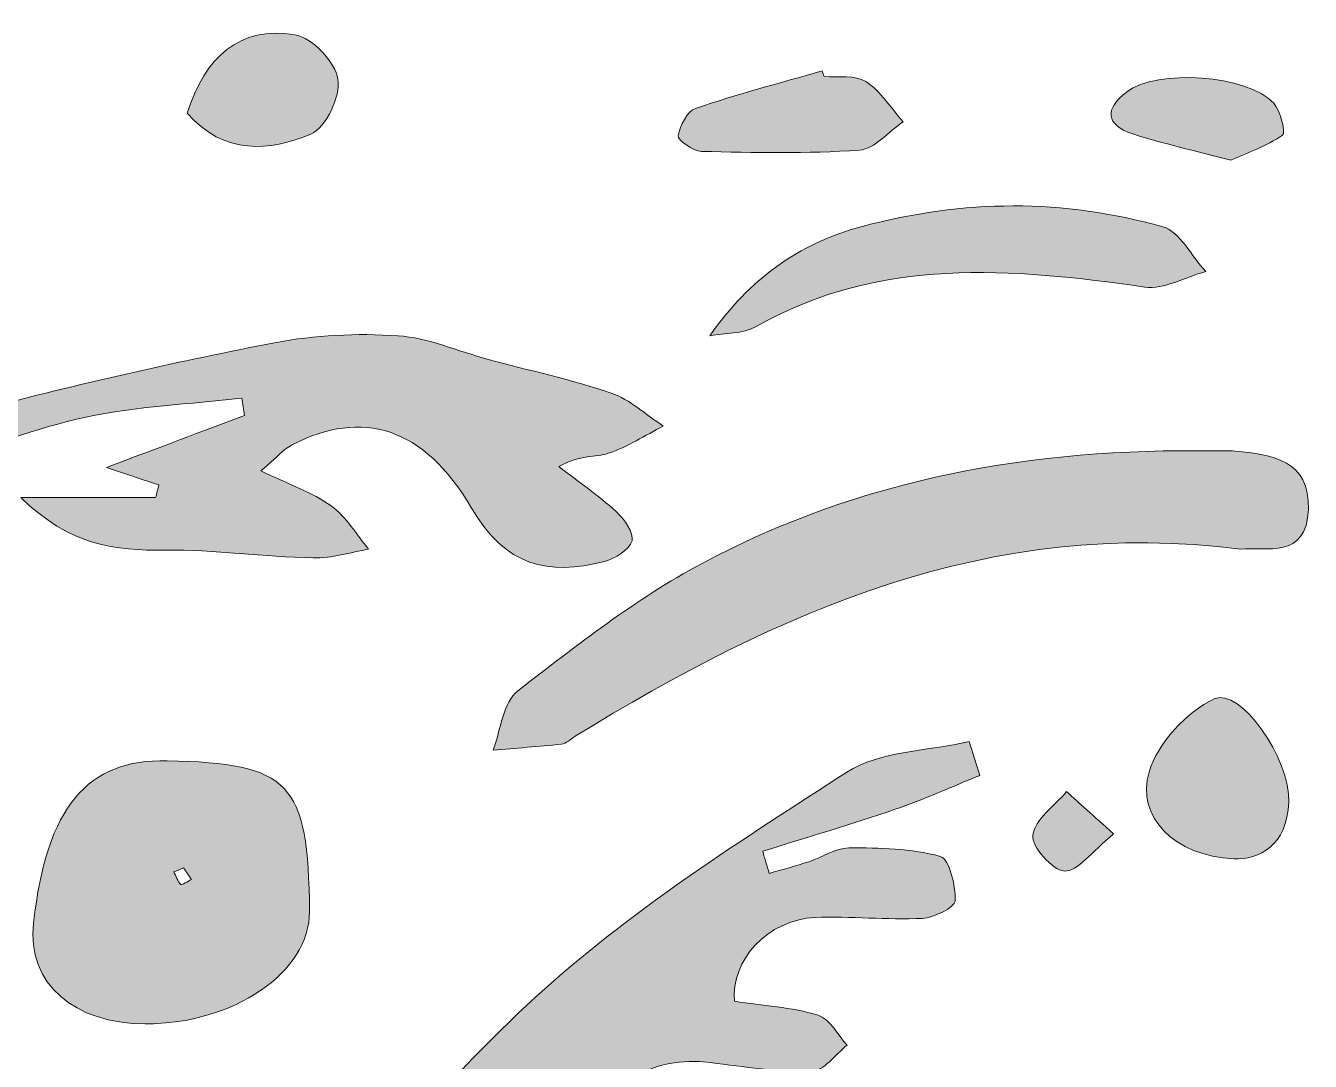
# Model space of a CAD drawing. Header units: centimetres. Extents: x -3.2 to 24.3, y 7.3 to 22.4.
# Drawn here: x 15.191 to 17.492, y 19.417 to 21.271 of the extents above; entities that cross this region are included whole.
import ezdxf

# ---------------------------------------------------------------- set-up
doc = ezdxf.new("R2010")
doc.units = ezdxf.units.CM
doc.header["$MEASUREMENT"] = 0
doc.layers.add('Layer 1', color=7, linetype='Continuous', lineweight=0)

msp = doc.modelspace()

# ---------------------------------------------------------------- hatches: boundary and pattern name
at = {"layer": 'Layer 1', "true_color": 0x000000, "transparency": 33554687}
h = msp.add_hatch(color=18, dxfattribs=at)
h.dxf.hatch_style = 2
edge = h.paths.add_edge_path()
edge.add_spline(control_points=[(15.4805, 21.1148), (15.5127, 21.2153), (15.5741, 21.2714), (15.6736, 21.2552), (15.7044, 21.2502), (15.7455, 21.2066), (15.7506, 21.1756), (15.7556, 21.145), (15.729, 21.0886), (15.7022, 21.0774), (15.6277, 21.0464), (15.5469, 21.0388), (15.4805, 21.1148)], knot_values=[0, 0, 0, 0, 1, 1, 1, 2, 2, 2, 3, 3, 3, 4, 4, 4, 4], degree=3, periodic=0)
h = msp.add_hatch(color=18, dxfattribs=at)
h.dxf.hatch_style = 2
edge = h.paths.add_edge_path()
edge.add_spline(control_points=[(16.6212, 21.1804), (16.6465, 21.1781), (16.6768, 21.1836), (16.6958, 21.1715), (16.7225, 21.1544), (16.7408, 21.1241), (16.7627, 21.0995), (16.7368, 21.0817), (16.7119, 21.0506), (16.6849, 21.0486), (16.5908, 21.042), (16.496, 21.0442), (16.4016, 21.0464), (16.3866, 21.0468), (16.3585, 21.0673), (16.3598, 21.0744), (16.363, 21.0925), (16.376, 21.1182), (16.391, 21.1233), (16.4655, 21.1488), (16.5419, 21.1686), (16.6176, 21.1904), (16.6188, 21.1871), (16.62, 21.1837), (16.6212, 21.1804)], knot_values=[0, 0, 0, 0, 1, 1, 1, 2, 2, 2, 3, 3, 3, 4, 4, 4, 5, 5, 5, 6, 6, 6, 7, 7, 7, 8, 8, 8, 8], degree=3, periodic=0)
h = msp.add_hatch(color=18, dxfattribs=at)
h.dxf.hatch_style = 2
edge = h.paths.add_edge_path()
edge.add_spline(control_points=[(17.3497, 21.0305), (17.2845, 21.0477), (17.2284, 21.0602), (17.1739, 21.0777), (17.1247, 21.0934), (17.1237, 21.1228), (17.1628, 21.1526), (17.2183, 21.1947), (17.3786, 21.1837), (17.4265, 21.1324), (17.4391, 21.119), (17.448, 21.0792), (17.4424, 21.0754), (17.4131, 21.0556), (17.3787, 21.0436), (17.3497, 21.0305)], knot_values=[0, 0, 0, 0, 1, 1, 1, 2, 2, 2, 3, 3, 3, 4, 4, 4, 5, 5, 5, 5], degree=3, periodic=0)
h = msp.add_hatch(color=18, dxfattribs=at)
h.dxf.hatch_style = 2
edge = h.paths.add_edge_path()
edge.add_spline(control_points=[(16.4163, 20.7162), (16.4885, 20.8174), (16.5736, 20.881), (16.6895, 20.9119), (16.8712, 20.9604), (17.0496, 20.9617), (17.228, 20.9112), (17.2586, 20.9025), (17.2793, 20.8587), (17.3046, 20.8311), (17.2681, 20.8212), (17.2298, 20.7985), (17.1954, 20.8034), (16.9567, 20.8373), (16.721, 20.8586), (16.4986, 20.7322), (16.4755, 20.7191), (16.4439, 20.7212), (16.4163, 20.7162)], knot_values=[0, 0, 0, 0, 1, 1, 1, 2, 2, 2, 3, 3, 3, 4, 4, 4, 5, 5, 5, 6, 6, 6, 6], degree=3, periodic=0)
h = msp.add_hatch(color=18, dxfattribs=at)
h.dxf.hatch_style = 2
edge = h.paths.add_edge_path()
edge.add_spline(control_points=[(15.1826, 20.4262), (15.2795, 20.4262), (15.3518, 20.4262), (15.424, 20.4262), (15.4259, 20.4338), (15.4278, 20.4414), (15.4297, 20.449), (15.4076, 20.4564), (15.3856, 20.4637), (15.3358, 20.4802), (15.4314, 20.5162), (15.5072, 20.5448), (15.583, 20.5734), (15.5814, 20.5838), (15.5798, 20.5941), (15.5783, 20.6045), (15.485, 20.5937), (15.3904, 20.5897), (15.299, 20.5703), (15.2093, 20.5512), (15.1229, 20.5166), (15.035, 20.4889), (15.0301, 20.4955), (15.0252, 20.5022), (15.0203, 20.5089), (15.0577, 20.5366), (15.0914, 20.5784), (15.1333, 20.5894), (15.2998, 20.6332), (15.4682, 20.6708), (15.6372, 20.7036), (15.709, 20.7176), (15.7846, 20.7208), (15.8576, 20.7161), (15.9121, 20.7127), (15.9653, 20.6884), (16.0193, 20.6739), (16.0929, 20.654), (16.1677, 20.638), (16.2397, 20.6135), (16.2737, 20.602), (16.3022, 20.5747), (16.3332, 20.5545), (16.3005, 20.5377), (16.2691, 20.517), (16.2346, 20.5056), (16.2122, 20.4981), (16.1852, 20.5042), (16.1464, 20.4818), (16.1808, 20.4552), (16.2168, 20.4304), (16.2489, 20.4012), (16.2634, 20.3879), (16.2812, 20.3627), (16.2772, 20.3487), (16.2726, 20.3327), (16.247, 20.317), (16.2277, 20.312), (16.1263, 20.2859), (16.0508, 20.3036), (15.99, 20.4071), (15.9035, 20.5545), (15.7935, 20.5846), (15.6693, 20.5213), (15.6536, 20.5133), (15.6414, 20.4985), (15.6126, 20.4742), (15.6631, 20.4498), (15.7044, 20.4358), (15.7383, 20.4115), (15.7654, 20.3921), (15.7835, 20.3602), (15.8055, 20.3339), (15.7725, 20.3283), (15.7394, 20.3172), (15.7066, 20.3182), (15.618, 20.3206), (15.5295, 20.3332), (15.4411, 20.3321), (15.3519, 20.331), (15.2701, 20.3409), (15.1826, 20.4262)], knot_values=[0, 0, 0, 0, 1, 1, 1, 2, 2, 2, 3, 3, 3, 4, 4, 4, 5, 5, 5, 6, 6, 6, 7, 7, 7, 8, 8, 8, 9, 9, 9, 10, 10, 10, 11, 11, 11, 12, 12, 12, 13, 13, 13, 14, 14, 14, 15, 15, 15, 16, 16, 16, 17, 17, 17, 18, 18, 18, 19, 19, 19, 20, 20, 20, 21, 21, 21, 22, 22, 22, 23, 23, 23, 24, 24, 24, 25, 25, 25, 26, 26, 26, 27, 27, 27, 27], degree=3, periodic=0)
h = msp.add_hatch(color=18, dxfattribs=at)
h.dxf.hatch_style = 2
edge = h.paths.add_edge_path()
edge.add_spline(control_points=[(17.3674, 20.3339), (16.9161, 20.3919), (16.5383, 20.2218), (16.1755, 19.9988), (16.1673, 19.9937), (16.1593, 19.9858), (16.1505, 19.9849), (16.1099, 19.9802), (16.0691, 19.9776), (16.0283, 19.9742), (16.0425, 20.0104), (16.0463, 20.0599), (16.0727, 20.0803), (16.1781, 20.1618), (16.2846, 20.2451), (16.4014, 20.3078), (16.6867, 20.461), (16.997, 20.5151), (17.3189, 20.51), (17.3317, 20.5098), (17.3446, 20.5107), (17.3573, 20.5095), (17.4238, 20.503), (17.492, 20.4939), (17.4886, 20.4048), (17.4853, 20.3146), (17.4124, 20.3387), (17.3674, 20.3339)], knot_values=[0, 0, 0, 0, 1, 1, 1, 2, 2, 2, 3, 3, 3, 4, 4, 4, 5, 5, 5, 6, 6, 6, 7, 7, 7, 8, 8, 8, 9, 9, 9, 9], degree=3, periodic=0)
h = msp.add_hatch(color=18, dxfattribs=at)
h.dxf.hatch_style = 2
edge = h.paths.add_edge_path()
edge.add_spline(control_points=[(17.3549, 19.7792), (17.2483, 19.7845), (17.1792, 19.8551), (17.2032, 19.9348), (17.2189, 19.9868), (17.2701, 20.0423), (17.3199, 20.0657), (17.3664, 20.0876), (17.4565, 19.9582), (17.4534, 19.8809), (17.4503, 19.8029), (17.4007, 19.7779), (17.3549, 19.7792)], knot_values=[0, 0, 0, 0, 1, 1, 1, 2, 2, 2, 3, 3, 3, 4, 4, 4, 4], degree=3, periodic=0)
h = msp.add_hatch(color=18, dxfattribs=at)
h.dxf.hatch_style = 2
edge = h.paths.add_edge_path()
edge.add_spline(control_points=[(16.9, 19.9287), (16.8496, 19.9084), (16.8, 19.8857), (16.7487, 19.8681), (16.6701, 19.8412), (16.5904, 19.8178), (16.5112, 19.7929), (16.5151, 19.7797), (16.5191, 19.7665), (16.523, 19.7534), (16.5467, 19.7603), (16.5705, 19.7665), (16.5939, 19.7742), (16.6181, 19.7822), (16.6418, 19.7988), (16.6658, 19.7989), (16.7206, 19.7992), (16.7771, 19.7978), (16.8293, 19.7838), (16.8453, 19.7795), (16.8569, 19.7317), (16.856, 19.7043), (16.8556, 19.6926), (16.8184, 19.6737), (16.7973, 19.6727), (16.7334, 19.6696), (16.6691, 19.677), (16.6052, 19.6743), (16.5207, 19.6708), (16.4529, 19.5969), (16.461, 19.5243), (16.5111, 19.5166), (16.5624, 19.5135), (16.6105, 19.4994), (16.6313, 19.4932), (16.6453, 19.4643), (16.6624, 19.4457), (16.6413, 19.4291), (16.6205, 19.399), (16.599, 19.3985), (16.5387, 19.3972), (16.4779, 19.407), (16.4176, 19.4145), (16.3114, 19.4278), (16.2418, 19.3784), (16.1903, 19.2824), (16.1258, 19.1623), (16.0456, 19.0513), (15.8854, 18.9916), (15.9199, 19.081), (15.9469, 19.1509), (15.9739, 19.2208), (15.9674, 19.2248), (15.9609, 19.2287), (15.9543, 19.2326), (15.9048, 19.1772), (15.8557, 19.1212), (15.8054, 19.0665), (15.7753, 19.0336), (15.7465, 18.9978), (15.7105, 18.9725), (15.6922, 18.9596), (15.6595, 18.9669), (15.6333, 18.9651), (15.6369, 18.9881), (15.6322, 19.0185), (15.6453, 19.0331), (15.8011, 19.2069), (15.9476, 19.3917), (16.1208, 19.5465), (16.2855, 19.6936), (16.4752, 19.8143), (16.6618, 19.9343), (16.7219, 19.9729), (16.8073, 19.9722), (16.8811, 19.9895), (16.8874, 19.9692), (16.8937, 19.949), (16.9, 19.9287)], knot_values=[0, 0, 0, 0, 1, 1, 1, 2, 2, 2, 3, 3, 3, 4, 4, 4, 5, 5, 5, 6, 6, 6, 7, 7, 7, 8, 8, 8, 9, 9, 9, 10, 10, 10, 11, 11, 11, 12, 12, 12, 13, 13, 13, 14, 14, 14, 15, 15, 15, 16, 16, 16, 17, 17, 17, 18, 18, 18, 19, 19, 19, 20, 20, 20, 21, 21, 21, 22, 22, 22, 23, 23, 23, 24, 24, 24, 25, 25, 25, 26, 26, 26, 26], degree=3, periodic=0)
h = msp.add_hatch(color=18, dxfattribs=at)
h.dxf.hatch_style = 2
edge = h.paths.add_edge_path()
edge.add_spline(control_points=[(15.4739, 19.7632), (15.4667, 19.7601), (15.4616, 19.758), (15.4566, 19.7558), (15.4605, 19.7482), (15.4631, 19.7391), (15.469, 19.7336), (15.471, 19.7318), (15.4815, 19.7392), (15.4881, 19.7424), (15.4833, 19.7494), (15.4785, 19.7565), (15.4739, 19.7632), (15.4739, 19.7632), (15.4739, 19.7632), (15.4739, 19.7632)], knot_values=[0, 0, 0, 0, 1, 1, 1, 2, 2, 2, 3, 3, 3, 4, 4, 4, 5, 5, 5, 5], degree=3, periodic=0)
edge = h.paths.add_edge_path()
edge.add_spline(control_points=[(15.4053, 19.4838), (15.2789, 19.4842), (15.1933, 19.5549), (15.2055, 19.6647), (15.2286, 19.8733), (15.3026, 19.958), (15.4444, 19.955), (15.6649, 19.9504), (15.6976, 19.9168), (15.6996, 19.6853), (15.7005, 19.577), (15.5634, 19.4832), (15.4053, 19.4838)], knot_values=[0, 0, 0, 0, 1, 1, 1, 2, 2, 2, 3, 3, 3, 4, 4, 4, 4], degree=3, periodic=0)
edge.add_line((15.4053, 19.4838), (15.4053, 19.4838))
h = msp.add_hatch(color=18, dxfattribs=at)
h.dxf.hatch_style = 2
edge = h.paths.add_edge_path()
edge.add_spline(control_points=[(17.1397, 19.8239), (17.0999, 19.7918), (17.0747, 19.7561), (17.0517, 19.7575), (17.03, 19.7588), (16.992, 19.802), (16.9949, 19.8218), (16.999, 19.8501), (17.0338, 19.8739), (17.0556, 19.8997), (17.0787, 19.8788), (17.1018, 19.858), (17.1397, 19.8239)], knot_values=[0, 0, 0, 0, 1, 1, 1, 2, 2, 2, 3, 3, 3, 4, 4, 4, 4], degree=3, periodic=0)

# ---------------------------------------------------------------- linework, layer by layer
at = {"layer": 'Layer 1', "color": 18, "lineweight": 0, "true_color": 0x000000}
for points, knots in [([(15.4805, 21.1148), (15.5127, 21.2153), (15.5741, 21.2714), (15.6736, 21.2552), (15.7044, 21.2502), (15.7455, 21.2066), (15.7506, 21.1756), (15.7556, 21.145), (15.729, 21.0886), (15.7022, 21.0774), (15.6277, 21.0464), (15.5469, 21.0388), (15.4805, 21.1148)], [0, 0, 0, 0, 1, 1, 1, 2, 2, 2, 3, 3, 3, 4, 4, 4, 4]), ([(15.4805, 21.1148), (15.5127, 21.2153), (15.5741, 21.2714), (15.6736, 21.2552), (15.7044, 21.2502), (15.7455, 21.2066), (15.7506, 21.1756), (15.7556, 21.145), (15.729, 21.0886), (15.7022, 21.0774), (15.6277, 21.0464), (15.5469, 21.0388), (15.4805, 21.1148)], [0, 0, 0, 0, 1, 1, 1, 2, 2, 2, 3, 3, 3, 4, 4, 4, 4]), ([(16.6212, 21.1804), (16.6465, 21.1781), (16.6768, 21.1836), (16.6958, 21.1715), (16.7225, 21.1544), (16.7408, 21.1241), (16.7627, 21.0995), (16.7368, 21.0817), (16.7119, 21.0506), (16.6849, 21.0486), (16.5908, 21.042), (16.496, 21.0442), (16.4016, 21.0464), (16.3866, 21.0468), (16.3585, 21.0673), (16.3598, 21.0744), (16.363, 21.0925), (16.376, 21.1182), (16.391, 21.1233), (16.4655, 21.1488), (16.5419, 21.1686), (16.6176, 21.1904), (16.6188, 21.1871), (16.62, 21.1837), (16.6212, 21.1804)], [0, 0, 0, 0, 1, 1, 1, 2, 2, 2, 3, 3, 3, 4, 4, 4, 5, 5, 5, 6, 6, 6, 7, 7, 7, 8, 8, 8, 8]), ([(16.6212, 21.1804), (16.6465, 21.1781), (16.6768, 21.1836), (16.6958, 21.1715), (16.7225, 21.1544), (16.7408, 21.1241), (16.7627, 21.0995), (16.7368, 21.0817), (16.7119, 21.0506), (16.6849, 21.0486), (16.5908, 21.042), (16.496, 21.0442), (16.4016, 21.0464), (16.3866, 21.0468), (16.3585, 21.0673), (16.3598, 21.0744), (16.363, 21.0925), (16.376, 21.1182), (16.391, 21.1233), (16.4655, 21.1488), (16.5419, 21.1686), (16.6176, 21.1904), (16.6188, 21.1871), (16.62, 21.1837), (16.6212, 21.1804)], [0, 0, 0, 0, 1, 1, 1, 2, 2, 2, 3, 3, 3, 4, 4, 4, 5, 5, 5, 6, 6, 6, 7, 7, 7, 8, 8, 8, 8]), ([(17.3497, 21.0305), (17.2845, 21.0477), (17.2284, 21.0602), (17.1739, 21.0777), (17.1247, 21.0934), (17.1237, 21.1228), (17.1628, 21.1526), (17.2183, 21.1947), (17.3786, 21.1837), (17.4265, 21.1324), (17.4391, 21.119), (17.448, 21.0792), (17.4424, 21.0754), (17.4131, 21.0556), (17.3787, 21.0436), (17.3497, 21.0305)], [0, 0, 0, 0, 1, 1, 1, 2, 2, 2, 3, 3, 3, 4, 4, 4, 5, 5, 5, 5]), ([(17.3497, 21.0305), (17.2845, 21.0477), (17.2284, 21.0602), (17.1739, 21.0777), (17.1247, 21.0934), (17.1237, 21.1228), (17.1628, 21.1526), (17.2183, 21.1947), (17.3786, 21.1837), (17.4265, 21.1324), (17.4391, 21.119), (17.448, 21.0792), (17.4424, 21.0754), (17.4131, 21.0556), (17.3787, 21.0436), (17.3497, 21.0305)], [0, 0, 0, 0, 1, 1, 1, 2, 2, 2, 3, 3, 3, 4, 4, 4, 5, 5, 5, 5]), ([(16.4163, 20.7162), (16.4885, 20.8174), (16.5736, 20.881), (16.6895, 20.9119), (16.8712, 20.9604), (17.0496, 20.9617), (17.228, 20.9112), (17.2586, 20.9025), (17.2793, 20.8587), (17.3046, 20.8311), (17.2681, 20.8212), (17.2298, 20.7985), (17.1954, 20.8034), (16.9567, 20.8373), (16.721, 20.8586), (16.4986, 20.7322), (16.4755, 20.7191), (16.4439, 20.7212), (16.4163, 20.7162)], [0, 0, 0, 0, 1, 1, 1, 2, 2, 2, 3, 3, 3, 4, 4, 4, 5, 5, 5, 6, 6, 6, 6]), ([(16.4163, 20.7162), (16.4885, 20.8174), (16.5736, 20.881), (16.6895, 20.9119), (16.8712, 20.9604), (17.0496, 20.9617), (17.228, 20.9112), (17.2586, 20.9025), (17.2793, 20.8587), (17.3046, 20.8311), (17.2681, 20.8212), (17.2298, 20.7985), (17.1954, 20.8034), (16.9567, 20.8373), (16.721, 20.8586), (16.4986, 20.7322), (16.4755, 20.7191), (16.4439, 20.7212), (16.4163, 20.7162)], [0, 0, 0, 0, 1, 1, 1, 2, 2, 2, 3, 3, 3, 4, 4, 4, 5, 5, 5, 6, 6, 6, 6]), ([(15.1826, 20.4262), (15.2795, 20.4262), (15.3518, 20.4262), (15.424, 20.4262), (15.4259, 20.4338), (15.4278, 20.4414), (15.4297, 20.449), (15.4076, 20.4564), (15.3856, 20.4637), (15.3358, 20.4802), (15.4314, 20.5162), (15.5072, 20.5448), (15.583, 20.5734), (15.5814, 20.5838), (15.5798, 20.5941), (15.5783, 20.6045), (15.485, 20.5937), (15.3904, 20.5897), (15.299, 20.5703), (15.2093, 20.5512), (15.1229, 20.5166), (15.035, 20.4889), (15.0301, 20.4955), (15.0252, 20.5022), (15.0203, 20.5089), (15.0577, 20.5366), (15.0914, 20.5784), (15.1333, 20.5894), (15.2998, 20.6332), (15.4682, 20.6708), (15.6372, 20.7036), (15.709, 20.7176), (15.7846, 20.7208), (15.8576, 20.7161), (15.9121, 20.7127), (15.9653, 20.6884), (16.0193, 20.6739), (16.0929, 20.654), (16.1677, 20.638), (16.2397, 20.6135), (16.2737, 20.602), (16.3022, 20.5747), (16.3332, 20.5545), (16.3005, 20.5377), (16.2691, 20.517), (16.2346, 20.5056), (16.2122, 20.4981), (16.1852, 20.5042), (16.1464, 20.4818), (16.1808, 20.4552), (16.2168, 20.4304), (16.2489, 20.4012), (16.2634, 20.3879), (16.2812, 20.3627), (16.2772, 20.3487), (16.2726, 20.3327), (16.247, 20.317), (16.2277, 20.312), (16.1263, 20.2859), (16.0508, 20.3036), (15.99, 20.4071), (15.9035, 20.5545), (15.7935, 20.5846), (15.6693, 20.5213), (15.6536, 20.5133), (15.6414, 20.4985), (15.6126, 20.4742), (15.6631, 20.4498), (15.7044, 20.4358), (15.7383, 20.4115), (15.7654, 20.3921), (15.7835, 20.3602), (15.8055, 20.3339), (15.7725, 20.3283), (15.7394, 20.3172), (15.7066, 20.3182), (15.618, 20.3206), (15.5295, 20.3332), (15.4411, 20.3321), (15.3519, 20.331), (15.2701, 20.3409), (15.1826, 20.4262)], [0, 0, 0, 0, 1, 1, 1, 2, 2, 2, 3, 3, 3, 4, 4, 4, 5, 5, 5, 6, 6, 6, 7, 7, 7, 8, 8, 8, 9, 9, 9, 10, 10, 10, 11, 11, 11, 12, 12, 12, 13, 13, 13, 14, 14, 14, 15, 15, 15, 16, 16, 16, 17, 17, 17, 18, 18, 18, 19, 19, 19, 20, 20, 20, 21, 21, 21, 22, 22, 22, 23, 23, 23, 24, 24, 24, 25, 25, 25, 26, 26, 26, 27, 27, 27, 27]), ([(15.1826, 20.4262), (15.2795, 20.4262), (15.3518, 20.4262), (15.424, 20.4262), (15.4259, 20.4338), (15.4278, 20.4414), (15.4297, 20.449), (15.4076, 20.4564), (15.3856, 20.4637), (15.3358, 20.4802), (15.4314, 20.5162), (15.5072, 20.5448), (15.583, 20.5734), (15.5814, 20.5838), (15.5798, 20.5941), (15.5783, 20.6045), (15.485, 20.5937), (15.3904, 20.5897), (15.299, 20.5703), (15.2093, 20.5512), (15.1229, 20.5166), (15.035, 20.4889), (15.0301, 20.4955), (15.0252, 20.5022), (15.0203, 20.5089), (15.0577, 20.5366), (15.0914, 20.5784), (15.1333, 20.5894), (15.2998, 20.6332), (15.4682, 20.6708), (15.6372, 20.7036), (15.709, 20.7176), (15.7846, 20.7208), (15.8576, 20.7161), (15.9121, 20.7127), (15.9653, 20.6884), (16.0193, 20.6739), (16.0929, 20.654), (16.1677, 20.638), (16.2397, 20.6135), (16.2737, 20.602), (16.3022, 20.5747), (16.3332, 20.5545), (16.3005, 20.5377), (16.2691, 20.517), (16.2346, 20.5056), (16.2122, 20.4981), (16.1852, 20.5042), (16.1464, 20.4818), (16.1808, 20.4552), (16.2168, 20.4304), (16.2489, 20.4012), (16.2634, 20.3879), (16.2812, 20.3627), (16.2772, 20.3487), (16.2726, 20.3327), (16.247, 20.317), (16.2277, 20.312), (16.1263, 20.2859), (16.0508, 20.3036), (15.99, 20.4071), (15.9035, 20.5545), (15.7935, 20.5846), (15.6693, 20.5213), (15.6536, 20.5133), (15.6414, 20.4985), (15.6126, 20.4742), (15.6631, 20.4498), (15.7044, 20.4358), (15.7383, 20.4115), (15.7654, 20.3921), (15.7835, 20.3602), (15.8055, 20.3339), (15.7725, 20.3283), (15.7394, 20.3172), (15.7066, 20.3182), (15.618, 20.3206), (15.5295, 20.3332), (15.4411, 20.3321), (15.3519, 20.331), (15.2701, 20.3409), (15.1826, 20.4262)], [0, 0, 0, 0, 1, 1, 1, 2, 2, 2, 3, 3, 3, 4, 4, 4, 5, 5, 5, 6, 6, 6, 7, 7, 7, 8, 8, 8, 9, 9, 9, 10, 10, 10, 11, 11, 11, 12, 12, 12, 13, 13, 13, 14, 14, 14, 15, 15, 15, 16, 16, 16, 17, 17, 17, 18, 18, 18, 19, 19, 19, 20, 20, 20, 21, 21, 21, 22, 22, 22, 23, 23, 23, 24, 24, 24, 25, 25, 25, 26, 26, 26, 27, 27, 27, 27]), ([(17.3674, 20.3339), (16.9161, 20.3919), (16.5383, 20.2218), (16.1755, 19.9988), (16.1673, 19.9937), (16.1593, 19.9858), (16.1505, 19.9849), (16.1099, 19.9802), (16.0691, 19.9776), (16.0283, 19.9742), (16.0425, 20.0104), (16.0463, 20.0599), (16.0727, 20.0803), (16.1781, 20.1618), (16.2846, 20.2451), (16.4014, 20.3078), (16.6867, 20.461), (16.997, 20.5151), (17.3189, 20.51), (17.3317, 20.5098), (17.3446, 20.5107), (17.3573, 20.5095), (17.4238, 20.503), (17.492, 20.4939), (17.4886, 20.4048), (17.4853, 20.3146), (17.4124, 20.3387), (17.3674, 20.3339)], [0, 0, 0, 0, 1, 1, 1, 2, 2, 2, 3, 3, 3, 4, 4, 4, 5, 5, 5, 6, 6, 6, 7, 7, 7, 8, 8, 8, 9, 9, 9, 9]), ([(17.3674, 20.3339), (16.9161, 20.3919), (16.5383, 20.2218), (16.1755, 19.9988), (16.1673, 19.9937), (16.1593, 19.9858), (16.1505, 19.9849), (16.1099, 19.9802), (16.0691, 19.9776), (16.0283, 19.9742), (16.0425, 20.0104), (16.0463, 20.0599), (16.0727, 20.0803), (16.1781, 20.1618), (16.2846, 20.2451), (16.4014, 20.3078), (16.6867, 20.461), (16.997, 20.5151), (17.3189, 20.51), (17.3317, 20.5098), (17.3446, 20.5107), (17.3573, 20.5095), (17.4238, 20.503), (17.492, 20.4939), (17.4886, 20.4048), (17.4853, 20.3146), (17.4124, 20.3387), (17.3674, 20.3339)], [0, 0, 0, 0, 1, 1, 1, 2, 2, 2, 3, 3, 3, 4, 4, 4, 5, 5, 5, 6, 6, 6, 7, 7, 7, 8, 8, 8, 9, 9, 9, 9]), ([(17.3549, 19.7792), (17.2483, 19.7845), (17.1792, 19.8551), (17.2032, 19.9348), (17.2189, 19.9868), (17.2701, 20.0423), (17.3199, 20.0657), (17.3664, 20.0876), (17.4565, 19.9582), (17.4534, 19.8809), (17.4503, 19.8029), (17.4007, 19.7779), (17.3549, 19.7792)], [0, 0, 0, 0, 1, 1, 1, 2, 2, 2, 3, 3, 3, 4, 4, 4, 4]), ([(17.3549, 19.7792), (17.2483, 19.7845), (17.1792, 19.8551), (17.2032, 19.9348), (17.2189, 19.9868), (17.2701, 20.0423), (17.3199, 20.0657), (17.3664, 20.0876), (17.4565, 19.9582), (17.4534, 19.8809), (17.4503, 19.8029), (17.4007, 19.7779), (17.3549, 19.7792)], [0, 0, 0, 0, 1, 1, 1, 2, 2, 2, 3, 3, 3, 4, 4, 4, 4]), ([(16.9, 19.9287), (16.8496, 19.9084), (16.8, 19.8857), (16.7487, 19.8681), (16.6701, 19.8412), (16.5904, 19.8178), (16.5112, 19.7929), (16.5151, 19.7797), (16.5191, 19.7665), (16.523, 19.7534), (16.5467, 19.7603), (16.5705, 19.7665), (16.5939, 19.7742), (16.6181, 19.7822), (16.6418, 19.7988), (16.6658, 19.7989), (16.7206, 19.7992), (16.7771, 19.7978), (16.8293, 19.7838), (16.8453, 19.7795), (16.8569, 19.7317), (16.856, 19.7043), (16.8556, 19.6926), (16.8184, 19.6737), (16.7973, 19.6727), (16.7334, 19.6696), (16.6691, 19.677), (16.6052, 19.6743), (16.5207, 19.6708), (16.4529, 19.5969), (16.461, 19.5243), (16.5111, 19.5166), (16.5624, 19.5135), (16.6105, 19.4994), (16.6313, 19.4932), (16.6453, 19.4643), (16.6624, 19.4457), (16.6413, 19.4291), (16.6205, 19.399), (16.599, 19.3985), (16.5387, 19.3972), (16.4779, 19.407), (16.4176, 19.4145), (16.3114, 19.4278), (16.2418, 19.3784), (16.1903, 19.2824), (16.1258, 19.1623), (16.0456, 19.0513), (15.8854, 18.9916), (15.9199, 19.081), (15.9469, 19.1509), (15.9739, 19.2208), (15.9674, 19.2248), (15.9609, 19.2287), (15.9543, 19.2326), (15.9048, 19.1772), (15.8557, 19.1212), (15.8054, 19.0665), (15.7753, 19.0336), (15.7465, 18.9978), (15.7105, 18.9725), (15.6922, 18.9596), (15.6595, 18.9669), (15.6333, 18.9651), (15.6369, 18.9881), (15.6322, 19.0185), (15.6453, 19.0331), (15.8011, 19.2069), (15.9476, 19.3917), (16.1208, 19.5465), (16.2855, 19.6936), (16.4752, 19.8143), (16.6618, 19.9343), (16.7219, 19.9729), (16.8073, 19.9722), (16.8811, 19.9895), (16.8874, 19.9692), (16.8937, 19.949), (16.9, 19.9287)], [0, 0, 0, 0, 1, 1, 1, 2, 2, 2, 3, 3, 3, 4, 4, 4, 5, 5, 5, 6, 6, 6, 7, 7, 7, 8, 8, 8, 9, 9, 9, 10, 10, 10, 11, 11, 11, 12, 12, 12, 13, 13, 13, 14, 14, 14, 15, 15, 15, 16, 16, 16, 17, 17, 17, 18, 18, 18, 19, 19, 19, 20, 20, 20, 21, 21, 21, 22, 22, 22, 23, 23, 23, 24, 24, 24, 25, 25, 25, 26, 26, 26, 26]), ([(16.9, 19.9287), (16.8496, 19.9084), (16.8, 19.8857), (16.7487, 19.8681), (16.6701, 19.8412), (16.5904, 19.8178), (16.5112, 19.7929), (16.5151, 19.7797), (16.5191, 19.7665), (16.523, 19.7534), (16.5467, 19.7603), (16.5705, 19.7665), (16.5939, 19.7742), (16.6181, 19.7822), (16.6418, 19.7988), (16.6658, 19.7989), (16.7206, 19.7992), (16.7771, 19.7978), (16.8293, 19.7838), (16.8453, 19.7795), (16.8569, 19.7317), (16.856, 19.7043), (16.8556, 19.6926), (16.8184, 19.6737), (16.7973, 19.6727), (16.7334, 19.6696), (16.6691, 19.677), (16.6052, 19.6743), (16.5207, 19.6708), (16.4529, 19.5969), (16.461, 19.5243), (16.5111, 19.5166), (16.5624, 19.5135), (16.6105, 19.4994), (16.6313, 19.4932), (16.6453, 19.4643), (16.6624, 19.4457), (16.6413, 19.4291), (16.6205, 19.399), (16.599, 19.3985), (16.5387, 19.3972), (16.4779, 19.407), (16.4176, 19.4145), (16.3114, 19.4278), (16.2418, 19.3784), (16.1903, 19.2824), (16.1258, 19.1623), (16.0456, 19.0513), (15.8854, 18.9916), (15.9199, 19.081), (15.9469, 19.1509), (15.9739, 19.2208), (15.9674, 19.2248), (15.9609, 19.2287), (15.9543, 19.2326), (15.9048, 19.1772), (15.8557, 19.1212), (15.8054, 19.0665), (15.7753, 19.0336), (15.7465, 18.9978), (15.7105, 18.9725), (15.6922, 18.9596), (15.6595, 18.9669), (15.6333, 18.9651), (15.6369, 18.9881), (15.6322, 19.0185), (15.6453, 19.0331), (15.8011, 19.2069), (15.9476, 19.3917), (16.1208, 19.5465), (16.2855, 19.6936), (16.4752, 19.8143), (16.6618, 19.9343), (16.7219, 19.9729), (16.8073, 19.9722), (16.8811, 19.9895), (16.8874, 19.9692), (16.8937, 19.949), (16.9, 19.9287)], [0, 0, 0, 0, 1, 1, 1, 2, 2, 2, 3, 3, 3, 4, 4, 4, 5, 5, 5, 6, 6, 6, 7, 7, 7, 8, 8, 8, 9, 9, 9, 10, 10, 10, 11, 11, 11, 12, 12, 12, 13, 13, 13, 14, 14, 14, 15, 15, 15, 16, 16, 16, 17, 17, 17, 18, 18, 18, 19, 19, 19, 20, 20, 20, 21, 21, 21, 22, 22, 22, 23, 23, 23, 24, 24, 24, 25, 25, 25, 26, 26, 26, 26]), ([(15.4053, 19.4838), (15.2789, 19.4842), (15.1933, 19.5549), (15.2055, 19.6647), (15.2286, 19.8733), (15.3026, 19.958), (15.4444, 19.955), (15.6649, 19.9504), (15.6976, 19.9168), (15.6996, 19.6853), (15.7005, 19.577), (15.5634, 19.4832), (15.4053, 19.4838)], [0, 0, 0, 0, 1, 1, 1, 2, 2, 2, 3, 3, 3, 4, 4, 4, 4]), ([(15.4053, 19.4838), (15.2789, 19.4842), (15.1933, 19.5549), (15.2055, 19.6647), (15.2286, 19.8733), (15.3026, 19.958), (15.4444, 19.955), (15.6649, 19.9504), (15.6976, 19.9168), (15.6996, 19.6853), (15.7005, 19.577), (15.5634, 19.4832), (15.4053, 19.4838)], [0, 0, 0, 0, 1, 1, 1, 2, 2, 2, 3, 3, 3, 4, 4, 4, 4]), ([(17.1397, 19.8239), (17.0999, 19.7918), (17.0747, 19.7561), (17.0517, 19.7575), (17.03, 19.7588), (16.992, 19.802), (16.9949, 19.8218), (16.999, 19.8501), (17.0338, 19.8739), (17.0556, 19.8997), (17.0787, 19.8788), (17.1018, 19.858), (17.1397, 19.8239)], [0, 0, 0, 0, 1, 1, 1, 2, 2, 2, 3, 3, 3, 4, 4, 4, 4]), ([(17.1397, 19.8239), (17.0999, 19.7918), (17.0747, 19.7561), (17.0517, 19.7575), (17.03, 19.7588), (16.992, 19.802), (16.9949, 19.8218), (16.999, 19.8501), (17.0338, 19.8739), (17.0556, 19.8997), (17.0787, 19.8788), (17.1018, 19.858), (17.1397, 19.8239)], [0, 0, 0, 0, 1, 1, 1, 2, 2, 2, 3, 3, 3, 4, 4, 4, 4]), ([(15.4739, 19.7632), (15.4667, 19.7601), (15.4616, 19.758), (15.4566, 19.7558), (15.4605, 19.7482), (15.4631, 19.7391), (15.469, 19.7336), (15.471, 19.7318), (15.4815, 19.7392), (15.4881, 19.7424), (15.4833, 19.7494), (15.4785, 19.7565), (15.4739, 19.7632)], [0, 0, 0, 0, 1, 1, 1, 2, 2, 2, 3, 3, 3, 4, 4, 4, 4]), ([(15.4739, 19.7632), (15.4667, 19.7601), (15.4616, 19.758), (15.4566, 19.7558), (15.4605, 19.7482), (15.4631, 19.7391), (15.469, 19.7336), (15.471, 19.7318), (15.4815, 19.7392), (15.4881, 19.7424), (15.4833, 19.7494), (15.4785, 19.7565), (15.4739, 19.7632)], [0, 0, 0, 0, 1, 1, 1, 2, 2, 2, 3, 3, 3, 4, 4, 4, 4])]:
    msp.add_open_spline(points, degree=3, knots=knots, dxfattribs=at)
at = {"layer": 'Layer 1'}
for points, knots in [([(15.4805, 21.1148), (15.5127, 21.2153), (15.5741, 21.2714), (15.6736, 21.2552), (15.7044, 21.2502), (15.7455, 21.2066), (15.7506, 21.1756), (15.7556, 21.145), (15.729, 21.0886), (15.7022, 21.0774), (15.6277, 21.0464), (15.5469, 21.0388), (15.4805, 21.1148)], [0, 0, 0, 0, 1, 1, 1, 2, 2, 2, 3, 3, 3, 4, 4, 4, 4]), ([(16.6212, 21.1804), (16.6465, 21.1781), (16.6768, 21.1836), (16.6958, 21.1715), (16.7225, 21.1544), (16.7408, 21.1241), (16.7627, 21.0995), (16.7368, 21.0817), (16.7119, 21.0506), (16.6849, 21.0486), (16.5908, 21.042), (16.496, 21.0442), (16.4016, 21.0464), (16.3866, 21.0468), (16.3585, 21.0673), (16.3598, 21.0744), (16.363, 21.0925), (16.376, 21.1182), (16.391, 21.1233), (16.4655, 21.1488), (16.5419, 21.1686), (16.6176, 21.1904), (16.6188, 21.1871), (16.62, 21.1837), (16.6212, 21.1804)], [0, 0, 0, 0, 1, 1, 1, 2, 2, 2, 3, 3, 3, 4, 4, 4, 5, 5, 5, 6, 6, 6, 7, 7, 7, 8, 8, 8, 8]), ([(17.3497, 21.0305), (17.2845, 21.0477), (17.2284, 21.0602), (17.1739, 21.0777), (17.1247, 21.0934), (17.1237, 21.1228), (17.1628, 21.1526), (17.2183, 21.1947), (17.3786, 21.1837), (17.4265, 21.1324), (17.4391, 21.119), (17.448, 21.0792), (17.4424, 21.0754), (17.4131, 21.0556), (17.3787, 21.0436), (17.3497, 21.0305)], [0, 0, 0, 0, 1, 1, 1, 2, 2, 2, 3, 3, 3, 4, 4, 4, 5, 5, 5, 5]), ([(16.4163, 20.7162), (16.4885, 20.8174), (16.5736, 20.881), (16.6895, 20.9119), (16.8712, 20.9604), (17.0496, 20.9617), (17.228, 20.9112), (17.2586, 20.9025), (17.2793, 20.8587), (17.3046, 20.8311), (17.2681, 20.8212), (17.2298, 20.7985), (17.1954, 20.8034), (16.9567, 20.8373), (16.721, 20.8586), (16.4986, 20.7322), (16.4755, 20.7191), (16.4439, 20.7212), (16.4163, 20.7162)], [0, 0, 0, 0, 1, 1, 1, 2, 2, 2, 3, 3, 3, 4, 4, 4, 5, 5, 5, 6, 6, 6, 6]), ([(15.1826, 20.4262), (15.2795, 20.4262), (15.3518, 20.4262), (15.424, 20.4262), (15.4259, 20.4338), (15.4278, 20.4414), (15.4297, 20.449), (15.4076, 20.4564), (15.3856, 20.4637), (15.3358, 20.4802), (15.4314, 20.5162), (15.5072, 20.5448), (15.583, 20.5734), (15.5814, 20.5838), (15.5798, 20.5941), (15.5783, 20.6045), (15.485, 20.5937), (15.3904, 20.5897), (15.299, 20.5703), (15.2093, 20.5512), (15.1229, 20.5166), (15.035, 20.4889), (15.0301, 20.4955), (15.0252, 20.5022), (15.0203, 20.5089), (15.0577, 20.5366), (15.0914, 20.5784), (15.1333, 20.5894), (15.2998, 20.6332), (15.4682, 20.6708), (15.6372, 20.7036), (15.709, 20.7176), (15.7846, 20.7208), (15.8576, 20.7161), (15.9121, 20.7127), (15.9653, 20.6884), (16.0193, 20.6739), (16.0929, 20.654), (16.1677, 20.638), (16.2397, 20.6135), (16.2737, 20.602), (16.3022, 20.5747), (16.3332, 20.5545), (16.3005, 20.5377), (16.2691, 20.517), (16.2346, 20.5056), (16.2122, 20.4981), (16.1852, 20.5042), (16.1464, 20.4818), (16.1808, 20.4552), (16.2168, 20.4304), (16.2489, 20.4012), (16.2634, 20.3879), (16.2812, 20.3627), (16.2772, 20.3487), (16.2726, 20.3327), (16.247, 20.317), (16.2277, 20.312), (16.1263, 20.2859), (16.0508, 20.3036), (15.99, 20.4071), (15.9035, 20.5545), (15.7935, 20.5846), (15.6693, 20.5213), (15.6536, 20.5133), (15.6414, 20.4985), (15.6126, 20.4742), (15.6631, 20.4498), (15.7044, 20.4358), (15.7383, 20.4115), (15.7654, 20.3921), (15.7835, 20.3602), (15.8055, 20.3339), (15.7725, 20.3283), (15.7394, 20.3172), (15.7066, 20.3182), (15.618, 20.3206), (15.5295, 20.3332), (15.4411, 20.3321), (15.3519, 20.331), (15.2701, 20.3409), (15.1826, 20.4262)], [0, 0, 0, 0, 1, 1, 1, 2, 2, 2, 3, 3, 3, 4, 4, 4, 5, 5, 5, 6, 6, 6, 7, 7, 7, 8, 8, 8, 9, 9, 9, 10, 10, 10, 11, 11, 11, 12, 12, 12, 13, 13, 13, 14, 14, 14, 15, 15, 15, 16, 16, 16, 17, 17, 17, 18, 18, 18, 19, 19, 19, 20, 20, 20, 21, 21, 21, 22, 22, 22, 23, 23, 23, 24, 24, 24, 25, 25, 25, 26, 26, 26, 27, 27, 27, 27]), ([(17.3674, 20.3339), (16.9161, 20.3919), (16.5383, 20.2218), (16.1755, 19.9988), (16.1673, 19.9937), (16.1593, 19.9858), (16.1505, 19.9849), (16.1099, 19.9802), (16.0691, 19.9776), (16.0283, 19.9742), (16.0425, 20.0104), (16.0463, 20.0599), (16.0727, 20.0803), (16.1781, 20.1618), (16.2846, 20.2451), (16.4014, 20.3078), (16.6867, 20.461), (16.997, 20.5151), (17.3189, 20.51), (17.3317, 20.5098), (17.3446, 20.5107), (17.3573, 20.5095), (17.4238, 20.503), (17.492, 20.4939), (17.4886, 20.4048), (17.4853, 20.3146), (17.4124, 20.3387), (17.3674, 20.3339)], [0, 0, 0, 0, 1, 1, 1, 2, 2, 2, 3, 3, 3, 4, 4, 4, 5, 5, 5, 6, 6, 6, 7, 7, 7, 8, 8, 8, 9, 9, 9, 9]), ([(17.3549, 19.7792), (17.2483, 19.7845), (17.1792, 19.8551), (17.2032, 19.9348), (17.2189, 19.9868), (17.2701, 20.0423), (17.3199, 20.0657), (17.3664, 20.0876), (17.4565, 19.9582), (17.4534, 19.8809), (17.4503, 19.8029), (17.4007, 19.7779), (17.3549, 19.7792)], [0, 0, 0, 0, 1, 1, 1, 2, 2, 2, 3, 3, 3, 4, 4, 4, 4]), ([(16.9, 19.9287), (16.8496, 19.9084), (16.8, 19.8857), (16.7487, 19.8681), (16.6701, 19.8412), (16.5904, 19.8178), (16.5112, 19.7929), (16.5151, 19.7797), (16.5191, 19.7665), (16.523, 19.7534), (16.5467, 19.7603), (16.5705, 19.7665), (16.5939, 19.7742), (16.6181, 19.7822), (16.6418, 19.7988), (16.6658, 19.7989), (16.7206, 19.7992), (16.7771, 19.7978), (16.8293, 19.7838), (16.8453, 19.7795), (16.8569, 19.7317), (16.856, 19.7043), (16.8556, 19.6926), (16.8184, 19.6737), (16.7973, 19.6727), (16.7334, 19.6696), (16.6691, 19.677), (16.6052, 19.6743), (16.5207, 19.6708), (16.4529, 19.5969), (16.461, 19.5243), (16.5111, 19.5166), (16.5624, 19.5135), (16.6105, 19.4994), (16.6313, 19.4932), (16.6453, 19.4643), (16.6624, 19.4457), (16.6413, 19.4291), (16.6205, 19.399), (16.599, 19.3985), (16.5387, 19.3972), (16.4779, 19.407), (16.4176, 19.4145), (16.3114, 19.4278), (16.2418, 19.3784), (16.1903, 19.2824), (16.1258, 19.1623), (16.0456, 19.0513), (15.8854, 18.9916), (15.9199, 19.081), (15.9469, 19.1509), (15.9739, 19.2208), (15.9674, 19.2248), (15.9609, 19.2287), (15.9543, 19.2326), (15.9048, 19.1772), (15.8557, 19.1212), (15.8054, 19.0665), (15.7753, 19.0336), (15.7465, 18.9978), (15.7105, 18.9725), (15.6922, 18.9596), (15.6595, 18.9669), (15.6333, 18.9651), (15.6369, 18.9881), (15.6322, 19.0185), (15.6453, 19.0331), (15.8011, 19.2069), (15.9476, 19.3917), (16.1208, 19.5465), (16.2855, 19.6936), (16.4752, 19.8143), (16.6618, 19.9343), (16.7219, 19.9729), (16.8073, 19.9722), (16.8811, 19.9895), (16.8874, 19.9692), (16.8937, 19.949), (16.9, 19.9287)], [0, 0, 0, 0, 1, 1, 1, 2, 2, 2, 3, 3, 3, 4, 4, 4, 5, 5, 5, 6, 6, 6, 7, 7, 7, 8, 8, 8, 9, 9, 9, 10, 10, 10, 11, 11, 11, 12, 12, 12, 13, 13, 13, 14, 14, 14, 15, 15, 15, 16, 16, 16, 17, 17, 17, 18, 18, 18, 19, 19, 19, 20, 20, 20, 21, 21, 21, 22, 22, 22, 23, 23, 23, 24, 24, 24, 25, 25, 25, 26, 26, 26, 26]), ([(15.4053, 19.4838), (15.2789, 19.4842), (15.1933, 19.5549), (15.2055, 19.6647), (15.2286, 19.8733), (15.3026, 19.958), (15.4444, 19.955), (15.6649, 19.9504), (15.6976, 19.9168), (15.6996, 19.6853), (15.7005, 19.577), (15.5634, 19.4832), (15.4053, 19.4838)], [0, 0, 0, 0, 1, 1, 1, 2, 2, 2, 3, 3, 3, 4, 4, 4, 4]), ([(17.1397, 19.8239), (17.0999, 19.7918), (17.0747, 19.7561), (17.0517, 19.7575), (17.03, 19.7588), (16.992, 19.802), (16.9949, 19.8218), (16.999, 19.8501), (17.0338, 19.8739), (17.0556, 19.8997), (17.0787, 19.8788), (17.1018, 19.858), (17.1397, 19.8239)], [0, 0, 0, 0, 1, 1, 1, 2, 2, 2, 3, 3, 3, 4, 4, 4, 4]), ([(15.4739, 19.7632), (15.4667, 19.7601), (15.4616, 19.758), (15.4566, 19.7558), (15.4605, 19.7482), (15.4631, 19.7391), (15.469, 19.7336), (15.471, 19.7318), (15.4815, 19.7392), (15.4881, 19.7424), (15.4833, 19.7494), (15.4785, 19.7565), (15.4739, 19.7632), (15.4739, 19.7632), (15.4739, 19.7632), (15.4739, 19.7632)], [0, 0, 0, 0, 1, 1, 1, 2, 2, 2, 3, 3, 3, 4, 4, 4, 5, 5, 5, 5])]:
    msp.add_open_spline(points, degree=3, knots=knots, dxfattribs=at)

doc.saveas('drawing.dxf')
